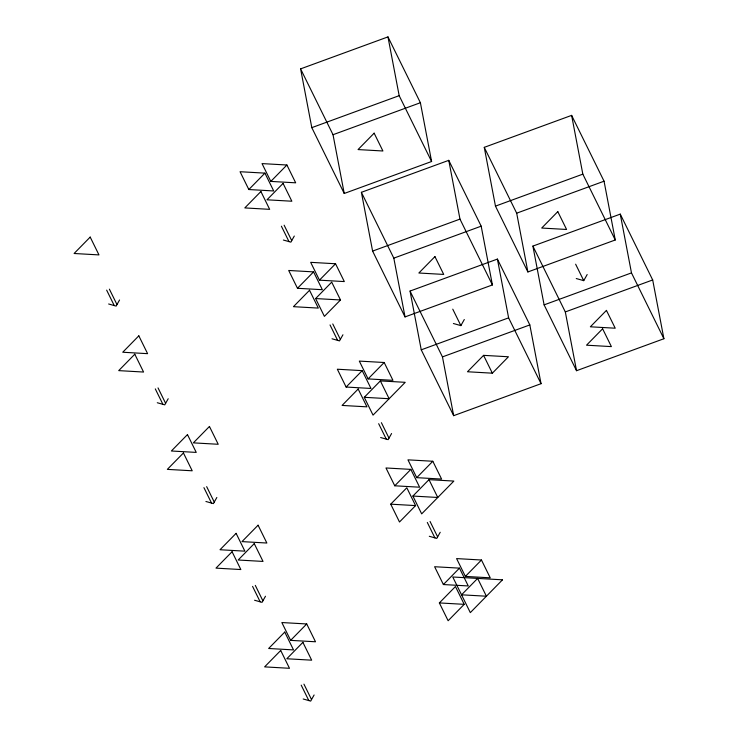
<?xml version="1.0" encoding="UTF-8"?>
<svg xmlns="http://www.w3.org/2000/svg" width="738" height="738" viewBox="0 0 738 738"><rect width="100%" height="100%" fill="white"/><g stroke="black" fill="none" stroke-linecap="round" stroke-linejoin="round"><path stroke-width="1.11" d="M119.556 299.988L116.124 306.095L108.634 303.982M168.199 398.732L164.758 404.848L157.277 402.736M294.296 236.04L290.864 242.147L283.374 240.034M216.834 497.486L213.402 503.602L205.911 501.48M342.939 334.784L339.498 340.901L332.017 338.779M265.477 596.239L262.036 602.346L254.555 600.234M391.574 433.538L388.142 439.645L380.651 437.533M453.39 323.502L460.872 325.615L464.303 319.508M314.111 694.984L310.68 701.1L303.189 698.987M440.217 532.283L436.776 538.399L429.295 536.286M576.249 278.54L583.74 280.652L587.171 274.545M248.835 189.537L264.924 173.135L273.706 190.958L248.835 189.537L240.062 171.723L264.924 173.135M270.818 181.41L286.907 165.008L295.68 182.821L270.818 181.41L262.036 163.596L286.907 165.008M297.479 288.29L313.567 271.888L322.34 289.702L297.479 288.29L288.706 270.477L313.567 271.888M319.453 280.163L335.541 263.761L344.314 281.575L319.453 280.163L310.68 262.341L335.541 263.761M315.624 298.558L331.713 282.156L340.495 299.969L324.397 316.371L315.624 298.558L340.495 299.969M346.113 387.044L362.201 370.642L370.983 388.456L346.113 387.044L337.34 369.221L362.201 370.642M368.096 378.908L384.184 362.506L392.957 380.328L368.096 378.908L359.314 361.094L384.184 362.506M364.268 397.312L380.356 380.909L405.217 382.321L373.041 415.125L364.268 397.312L389.129 398.723L380.356 380.909M483.575 355.356L467.486 371.758L492.357 373.179L508.445 356.768L483.575 355.356L492.357 373.179M394.756 485.788L410.845 469.386L419.618 487.209L394.756 485.788L385.983 467.975L410.845 469.386M390.725 504.174L406.813 487.772L415.586 505.595L399.498 521.997L390.725 504.174L415.586 505.595M416.73 477.661L432.819 461.259L441.592 479.073L416.73 477.661L407.957 459.848L432.819 461.259M412.902 496.056L428.99 479.654L453.861 481.075L421.675 513.879L412.902 496.056L437.772 497.477L428.99 479.654M290.634 640.363L306.722 623.961L315.495 641.774L290.634 640.363L281.851 622.549L306.722 623.961M443.39 584.542L459.479 568.14L468.261 585.954L443.39 584.542L434.617 566.729L459.479 568.14M439.359 602.928L455.447 586.525L464.22 604.339L448.132 620.741L439.359 602.928L464.22 604.339M465.374 576.415L481.462 560.013L490.235 577.826L465.374 576.415L456.591 558.592L481.462 560.013M300.597 68.874L387.967 36.9L420.392 102.73L431.601 161.502L344.231 193.476L311.805 127.646L300.597 68.874L333.022 134.713L344.231 193.476M311.805 127.646L399.175 95.672L387.967 36.9M333.022 134.713L420.392 102.73M361.389 192.314L448.759 160.34L481.185 226.169L492.403 284.942L405.033 316.916L372.607 251.086L361.389 192.314L393.815 258.143L405.033 316.916M484.257 147.351L571.627 115.377L604.053 181.207L615.261 239.979L527.891 271.953L495.466 206.123L484.257 147.351L516.683 213.181L527.891 271.953M372.607 251.086L459.977 219.112L448.759 160.34M495.466 206.123L582.835 174.15L571.627 115.377M393.815 258.143L481.185 226.169M516.683 213.181L604.053 181.207M410.033 291.067L497.403 259.084L529.829 324.923L541.037 383.695L453.667 415.669L421.241 349.83L410.033 291.067L442.459 356.897L453.667 415.669M532.891 246.095L620.261 214.121L652.687 279.96L663.905 338.733L576.535 370.707L544.109 304.868L532.891 246.095L565.317 311.934L576.535 370.707M421.241 349.83L508.611 317.857L497.403 259.084M544.109 304.868L631.479 272.894L620.261 214.121M442.459 356.897L529.829 324.923M565.317 311.934L652.687 279.96M582.835 174.15L615.261 239.979M631.479 272.894L663.905 338.733M575.631 264.195L583.74 280.652M399.175 95.672L431.601 161.502M459.977 219.112L492.403 284.942M508.611 317.857L541.037 383.695M452.763 309.157L460.872 325.615M284.121 225.191L291.722 240.625M332.764 323.945L340.356 339.369M381.398 422.69L389 438.123M430.042 521.443L437.634 536.867M281.39 226.188L288.992 241.621M330.034 324.941L337.626 340.375M378.668 423.695L386.269 439.119M427.311 522.439L434.903 537.873M109.381 289.139L116.982 304.573M158.024 387.893L165.616 403.317M206.658 486.637L214.26 502.071M255.302 585.391L262.894 600.824M303.936 684.144L311.537 699.569M106.65 290.135L114.252 305.569M155.294 388.889L162.895 404.323M203.928 487.643L211.529 503.067M252.571 586.387L260.173 601.821M301.205 685.141L308.807 700.574M90.193 237.092L74.095 253.494L98.966 254.905L90.193 237.092M260.892 191.52L244.804 207.922L269.665 209.343L260.892 191.52M283.078 183.402L266.99 199.804L291.851 201.225L283.078 183.402M138.827 335.836L122.739 352.238L147.6 353.659L138.827 335.836M134.796 354.222L118.707 370.624L143.569 372.044L134.796 354.222M374.138 133.172L358.05 149.574L382.911 150.986L374.138 133.172M309.536 290.274L293.447 306.676L318.309 308.087L309.536 290.274M187.47 434.59L171.373 450.992L196.243 452.403L187.47 434.59M183.43 452.975L167.341 469.377L192.212 470.789L183.43 452.975M209.444 426.463L193.356 442.865L218.217 444.276L209.444 426.463M434.94 256.612L418.852 273.014L443.713 274.425L434.94 256.612M358.17 389.027L342.081 405.43L366.943 406.841L358.17 389.027M236.105 533.343L220.016 549.745L244.878 551.157L236.105 533.343M557.799 211.64L541.71 228.042L566.581 229.463L557.799 211.64M232.073 551.729L215.985 568.131L240.846 569.542L232.073 551.729M258.079 525.207L241.99 541.609L266.861 543.03L258.079 525.207M254.25 543.611L238.162 560.013L263.032 561.424L254.25 543.611M284.748 632.088L268.65 648.49L293.521 649.91L284.748 632.088M606.442 310.394L590.354 326.796L615.215 328.207L606.442 310.394M280.708 650.473L264.619 666.875L289.49 668.296L280.708 650.473M602.614 328.788L586.525 345.19L611.387 346.611L602.614 328.788M302.894 642.355L286.805 658.757L311.667 660.178L302.894 642.355M477.634 578.408L461.545 594.81L486.407 596.221L477.634 578.408M502.495 579.819L470.318 612.623L452.763 576.996L502.495 579.819"/></g></svg>
